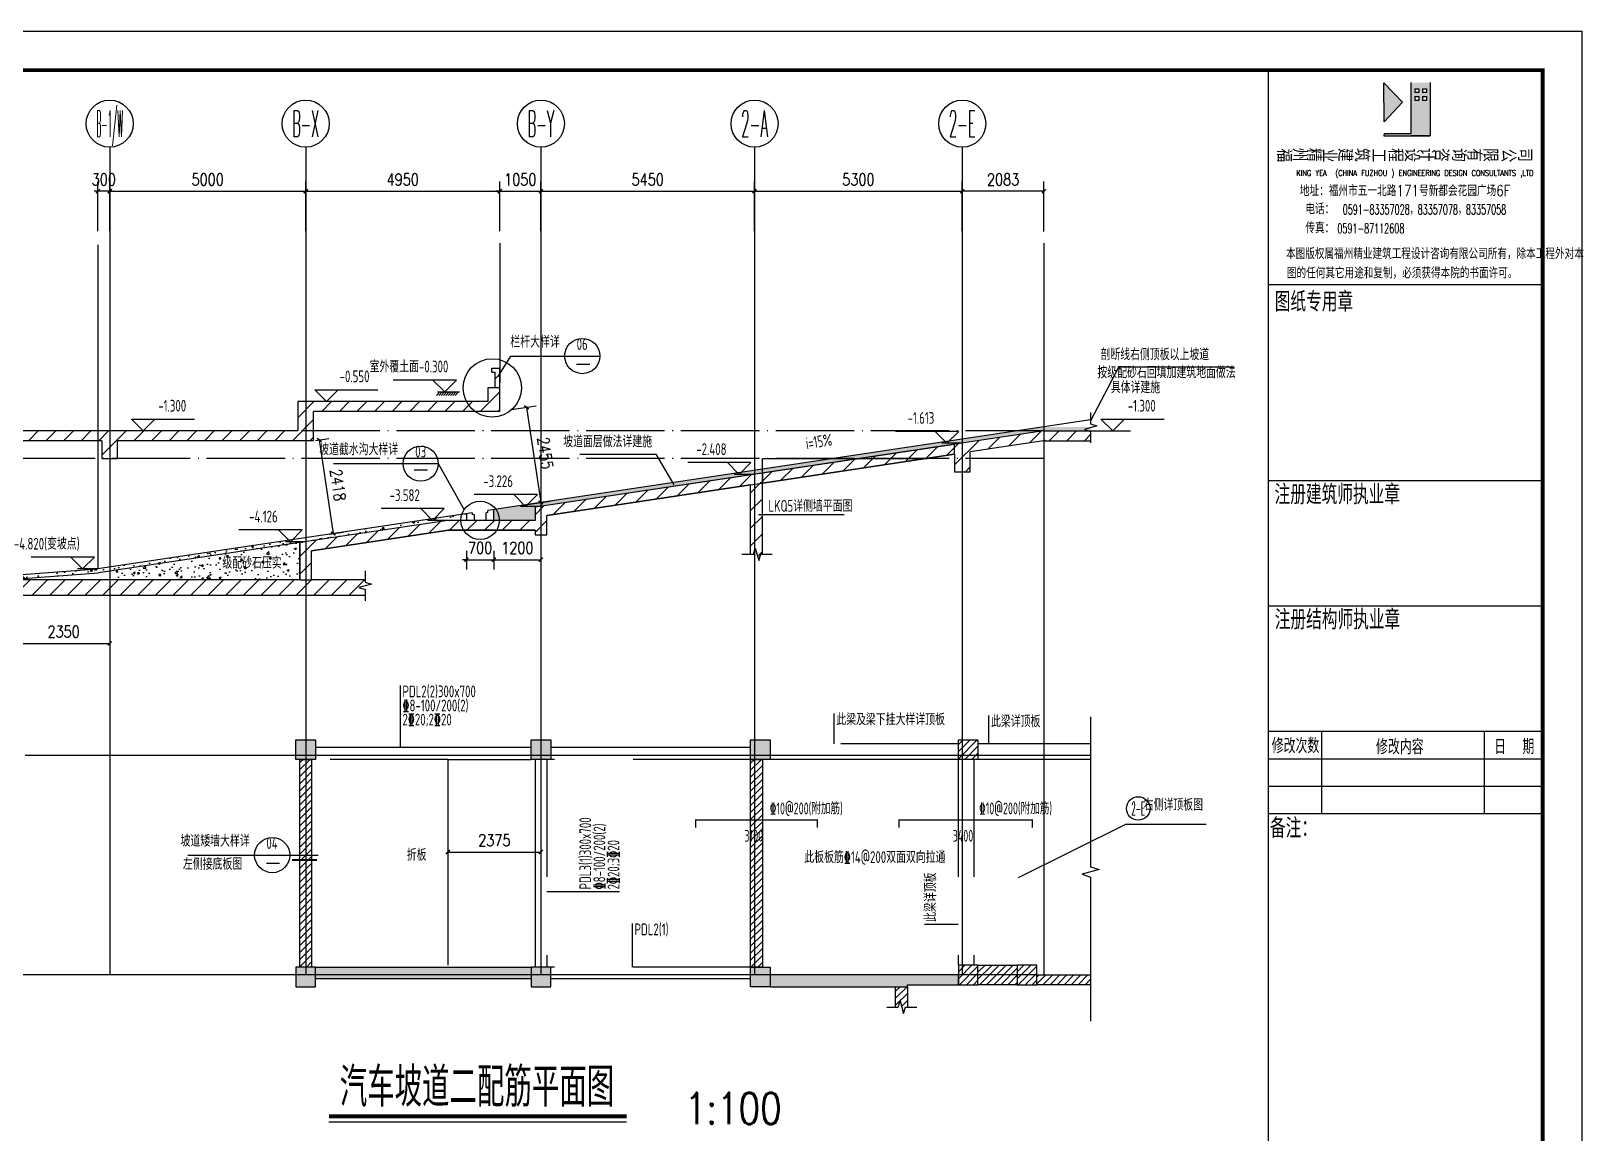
# Model space of a CAD drawing. Header units: millimetres. Extents: x -41781 to 68020, y 189188 to 426788.
# Drawn here: x 28454 to 68020, y 398671 to 426788 of the extents above; entities that cross this region are included whole.
import ezdxf
from ezdxf.enums import TextEntityAlignment as Align

# ---------------------------------------------------------------- set-up
doc = ezdxf.new("R2010")
doc.units = ezdxf.units.MM
doc.header["$LTSCALE"] = 1000
doc.header["$PDMODE"] = 35
doc.header["$PDSIZE"] = 200
doc.linetypes.add('3', pattern=[5, 3, -2])
doc.linetypes.add('DOTE', pattern=[2.42, 2, -0.2, 0.02, -0.2])
for name, color, linetype in [('AXIS', 3, 'Continuous'), ('B-TEXT', 3, 'Continuous'), ('B-板厚', 2, 'Continuous'), ('B-负筋标注', 7, 'Continuous'), ('B-负筋钢筋', 1, 'Continuous'), ('COLU', 7, 'Continuous'), ('HATCH', 7, 'Continuous'), ('h填实-柱墙', 254, 'Continuous'), ('h斜线-柱', 7, 'Continuous'), ('L-AXIS', 3, 'Continuous'), ('L-dote', 253, 'Continuous'), ('Q-门框', 6, 'Continuous'), ('TEXT', 7, 'Continuous'), ('WALL', 3, 'Continuous'), ('图框', 4, 'Continuous'), ('梁', 4, 'Continuous'), ('梁虚线', 4, '3'), ('水平标注', 2, 'Continuous')]:
    doc.layers.add(name, color=color, linetype=linetype)
doc.styles.add('3$0$HZFS', font='txt.shx', dxfattribs={"width": 0.7, "bigfont": 'hzfs.shx'})
doc.styles.add('_HZTXT', font='txt.shx', dxfattribs={"width": 0.7, "bigfont": 'HZTXT.shx'})
doc.styles.add('_TCH_AXIS', font='COMPLEX', dxfattribs={"bigfont": 'GBCBIG'})
doc.styles.add('COMPLEX', font='tssdeng.shx', dxfattribs={"width": 0.7, "bigfont": 'tssdchn.shx'})
doc.styles.add('DIM_FONT', font='SIMPLEX.shx', dxfattribs={"width": 0.8})
doc.styles.add('hztxt', font='txt', dxfattribs={"height": 10, "bigfont": 'hztxt.shx'})
doc.styles.add('HZTXT2', font='simplex.shx', dxfattribs={"width": 0.8, "bigfont": 'hztxt.shx'})
doc.styles.add('TK', font='romans.shx', dxfattribs={"width": 0.7, "bigfont": 'hztxt3.shx'})
doc.styles.add('TSSD_Label', font='Tssdeng.shx', dxfattribs={"width": 0.7, "bigfont": 'hztxt.shx'})
doc.styles.add('TSSD_REIN', font='Tssdeng.shx', dxfattribs={"width": 0.7, "bigfont": 'hztxt.shx'})
doc.styles.add('汉字', font='STXINWEI.TTF', dxfattribs={"width": 0.8})
doc.dimstyles.new('DIMN', dxfattribs={"dimtxt": 300, "dimasz": 100, "dimexe": 250, "dimexo": 300, "dimgap": 150, "dimtad": 1, "dimdec": 0, "dimzin": 0, "dimdsep": 46, "dimtxsty": 'DIM_FONT', "dimblk": 'ARCHTICK', "dimcen": 0.09, "dimclrt": 7, "dimazin": 2, "dimtfac": 1, "dimtdec": 0, "dimtix": 1, "dimtmove": 2, "dimatfit": 3, "dimfxl": 1, "dimtolj": 1, "dimtzin": 0, "dimarcsym": 0})
pattern_1 = [(45, (-69437.47, 6e-11), (-89.80256, 89.80256), [])]
pattern_2 = [(50, (-69437.47, 2185.56), (546.554, -47.81726), [57.15, -628.65]), (355, (-69437.47, 2185.56), (-105.7285, 573.1699), [45.72, -502.92]), (100.451, (-69391.9, 2181.6), (440.8275, 525.35006), [48.57, -534.27]), (46.1842, (-69437.5, 2337.96), (813.2371, -126.127), [85.725, -942.975]), (96.6356, (-69369.7, 2327.45), (712.2127, 742.2767), [72.855, -801.405]), (351.184, (-69437.5, 2338), (712.2138, 742.2754), [68.58, -754.38]), (21, (-69361.27, 2299.86), (454.84464, -306.79656), [57.15, -628.65]), (326, (-69361.27, 2299.86), (185.4061, 552.5639), [45.72, -502.92]), (71.4514, (-69323.36, 2274.3), (640.2495, 245.7686), [48.57, -534.27]), (37.5, (-69437.47, 2185.56), (9.26581, 253.66512), [0, -496.824, 0, -510.54, 0, -504.825]), (7.5, (-69437.47, 2185.56), (200.45899, 300.54172), [0, -291.084, 0, -485.394, 0, -192.405]), (327.5, (-69607.4, 2185.56), (406.77179, -17.18623), [0, -190.5, 0, -594.36, 0, -788.67]), (317.5, (-69683.6, 2185.56), (444.38754, 76.27947), [0, -247.65, 0, -394.716, 0, -560.07])]

# ---------------------------------------------------------------- blocks, each defined once
blk = doc.blocks.new('A$C35F87531')
at = {"layer": '图框'}
h = blk.add_hatch(color=256, dxfattribs=at)
h.paths.add_polyline_path([(80225, 58086), (79745, 58086), (79745, 56789), (79050, 56789), (79049, 56724), (79745, 56724), (80225, 56724)])
h.paths.add_polyline_path([(79837, 57631), (79837, 57731), (79937, 57731), (79937, 57631)], flags=16)
h.paths.add_polyline_path([(80032, 57631), (80032, 57731), (80132, 57731), (80132, 57631)], flags=16)
h.paths.add_polyline_path([(79837, 57827), (79837, 57927), (79937, 57927), (79937, 57827)], flags=16)
h.paths.add_polyline_path([(80032, 57827), (80032, 57927), (80132, 57927), (80132, 57827)], flags=16)
h.paths.add_polyline_path([(79524, 57583), (79049, 58081), (79050, 57085)])
for p, q in [((76100, 1000), (76100, 58400)), ((79050, 57085), (79049, 58081)), ((79524, 57583), (79049, 58081)), ((79745, 56789), (79745, 58086)), ((79837, 57927), (79937, 57927)), ((79837, 57927), (79837, 57827)), ((79937, 57827), (79837, 57827)), ((79937, 57927), (79937, 57827)), ((80032, 57927), (80132, 57927)), ((80032, 57927), (80032, 57827)), ((80132, 57827), (80032, 57827)), ((80132, 57927), (80132, 57827)), ((80225, 58086), (80225, 56724)), ((79524, 57583), (79050, 57085)), ((79837, 57731), (79937, 57731)), ((79837, 57731), (79837, 57631)), ((79937, 57631), (79837, 57631)), ((79937, 57731), (79937, 57631)), ((80032, 57731), (80132, 57731)), ((80032, 57731), (80032, 57631)), ((80132, 57631), (80032, 57631)), ((80132, 57731), (80132, 57631)), ((79050, 56789), (79049, 56724)), ((79049, 56724), (80225, 56724)), ((79049, 56724), (79745, 56724)), ((79050, 56789), (79745, 56789)), ((80225, 56724), (79745, 56724)), ((76100, 52932), (83100, 52932)), ((76100, 47932), (83100, 47932)), ((76100, 44732), (83100, 44732)), ((76100, 41532), (83100, 41532)), ((77453, 41532), (77453, 39432)), ((81606, 41532), (81606, 39432)), ((76100, 40832), (83100, 40832)), ((76100, 40132), (83100, 40132)), ((76100, 39432), (83100, 39432))]:
    blk.add_line(p, q, dxfattribs=at)
blk.add_lwpolyline([(0, 0), (0, 59400), (84100, 59400), (84100, 0)], close=True, dxfattribs=at)
at = {"layer": '图框', "const_width": 100}
blk.add_lwpolyline([(2500, 1000), (83100, 1000), (83100, 58400), (2500, 58400)], close=True, dxfattribs=at)
at = {"layer": '图框', "style": '汉字', "width": 0.8}
for s, p in [('福', (76354, 56404)), ('州', (76748, 56421)), ('精', (77116, 56416)), ('业', (77506, 56395)), ('建', (77912, 56415)), ('筑', (78337, 56416)), ('工', (78763, 56398)), ('程', (79197, 56411)), ('设', (79610, 56408)), ('计', (79994, 56418)), ('咨', (80372, 56413)), ('询', (80816, 56414)), ('有', (81209, 56410)), ('限', (81615, 56412)), ('公', (82075, 56397)), ('司', (82496, 56411))]:
    blk.add_text(s, height=320, rotation=270, dxfattribs=at).set_placement(p)
at = {"layer": '图框', "width": 0.7}
for s, height, style, p in [('KING YEA  (CHINA FUZHOU ) ENGINEERING DESIGN CONSULTANTS ,LTD', 150, 'hztxt', (76814, 55701)), ('本图版权属福州精业建筑工程设计咨询有限公司所有，除本工程外对本', 280, 'HZTXT2', (76551, 53580)), ('图的任何其它用途和复制，必须获得本院的书面许可。', 280, 'HZTXT2', (76573, 53088))]:
    blk.add_text(s, height=height, dxfattribs=dict(at, style=style)).set_placement(p)
at = {"layer": '图框'}
for s, height, style, width, p in [('地址：福州市五一北路171号新都会花园广场6F', 280, 'HZTXT2', 0.8, (79590, 55341)), ('电话：', 280, 'TK', 0.7, (77411, 54877)), ('0591-83357028，83357078，83357058', 250, 'TK', 0.6, (80082, 54841)), ('传真：', 280, 'TK', 0.7, (77411, 54391)), ('0591-87112608', 250, 'TK', 0.6, (78714, 54363)), ('图纸专用章', 500, 'HZTXT2', 0.8, (77262, 52521)), ('注册建筑师执业章', 500, 'HZTXT2', 0.8, (77857, 47602)), ('注册结构师执业章', 500, 'HZTXT2', 0.8, (77863, 44409)), ('修改次数', 380, 'HZTXT2', 0.8, (76792, 41181)), ('修改内容', 380, 'HZTXT2', 0.8, (79452, 41154)), ('日  期', 380, 'HZTXT2', 0.8, (82372, 41154)), ('备注：', 500, 'HZTXT2', 0.8, (76740, 39089))]:
    blk.add_text(s, height=height, dxfattribs=dict(at, style=style, width=width)).set_placement(p, align=Align.MIDDLE)
blk = doc.blocks.new('_AXISO')
blk.add_circle((0, 0), 0.5)
at = {"layer": 'B-TEXT', "style": 'COMPLEX', "width": 1.450893}
blk.add_attdef('A', text='', height=0.56, dxfattribs=at).set_placement((0.249375, -0.28), (0.749375, -0.28), align=Align.FIT)
blk = doc.blocks.new('_ArchTick')
at = {"color": 0, "linetype": 'ByBlock', "const_width": 0.4}
blk.add_lwpolyline([(-0.5, -0.5), (0.5, 0.5)], dxfattribs=at)
blk = doc.blocks.new('*D29')
at = {"layer": 'AXIS', "color": 0, "linetype": 'ByBlock', "lineweight": -2}
for p, q in [((46911, 421679), (46911, 422950)), ((46911, 422700), (52211, 422700)), ((52211, 421679), (52211, 422950))]:
    blk.add_line(p, q, dxfattribs=at)
at = {"layer": 'Defpoints', "color": 0, "linetype": 'ByBlock'}
for p in [(52211, 422700), (46911, 421379), (52211, 421379)]:
    blk.add_point(p, dxfattribs=at)
at = {"layer": 'AXIS', "color": 0, "linetype": 'ByBlock', "lineweight": -2, "xscale": 100, "yscale": 100, "zscale": 100, "rotation": 180}
blk.add_blockref('_ArchTick', (46911, 422700), dxfattribs=at)
at = {"layer": 'AXIS', "color": 0, "linetype": 'ByBlock', "lineweight": -2, "xscale": 100, "yscale": 100, "zscale": 100}
blk.add_blockref('_ArchTick', (52211, 422700), dxfattribs=at)
at = {"layer": 'AXIS', "color": 7, "linetype": 'ByBlock', "insert": (49561, 423000), "char_height": 300, "attachment_point": 5, "style": 'DIM_FONT'}
blk.add_mtext('\\A1;5300', dxfattribs=at)
blk = doc.blocks.new('*D30')
at = {"layer": 'AXIS', "color": 0, "linetype": 'ByBlock', "lineweight": -2}
for p, q in [((41461, 421679), (41461, 422950)), ((41461, 422700), (46911, 422700)), ((46911, 421679), (46911, 422950))]:
    blk.add_line(p, q, dxfattribs=at)
at = {"layer": 'Defpoints', "color": 0, "linetype": 'ByBlock'}
for p in [(46911, 422700), (41461, 421379), (46911, 421379)]:
    blk.add_point(p, dxfattribs=at)
at = {"layer": 'AXIS', "color": 0, "linetype": 'ByBlock', "lineweight": -2, "xscale": 100, "yscale": 100, "zscale": 100, "rotation": 180}
blk.add_blockref('_ArchTick', (41461, 422700), dxfattribs=at)
at = {"layer": 'AXIS', "color": 0, "linetype": 'ByBlock', "lineweight": -2, "xscale": 100, "yscale": 100, "zscale": 100}
blk.add_blockref('_ArchTick', (46911, 422700), dxfattribs=at)
at = {"layer": 'AXIS', "color": 7, "linetype": 'ByBlock', "insert": (44186, 423000), "char_height": 300, "attachment_point": 5, "style": 'DIM_FONT'}
blk.add_mtext('\\A1;5450', dxfattribs=at)
blk = doc.blocks.new('*D31')
at = {"layer": 'AXIS', "color": 0, "linetype": 'ByBlock', "lineweight": -2}
for p, q in [((35461, 421679), (35461, 422950)), ((35461, 422700), (40411, 422700)), ((40411, 421679), (40411, 422950))]:
    blk.add_line(p, q, dxfattribs=at)
at = {"layer": 'Defpoints', "color": 0, "linetype": 'ByBlock'}
for p in [(40411, 422700), (35461, 421379), (40411, 421379)]:
    blk.add_point(p, dxfattribs=at)
at = {"layer": 'AXIS', "color": 0, "linetype": 'ByBlock', "lineweight": -2, "xscale": 100, "yscale": 100, "zscale": 100, "rotation": 180}
blk.add_blockref('_ArchTick', (35461, 422700), dxfattribs=at)
at = {"layer": 'AXIS', "color": 0, "linetype": 'ByBlock', "lineweight": -2, "xscale": 100, "yscale": 100, "zscale": 100}
blk.add_blockref('_ArchTick', (40411, 422700), dxfattribs=at)
at = {"layer": 'AXIS', "color": 7, "linetype": 'ByBlock', "insert": (37936, 423000), "char_height": 300, "attachment_point": 5, "style": 'DIM_FONT'}
blk.add_mtext('\\A1;4950', dxfattribs=at)
blk = doc.blocks.new('*D32')
at = {"layer": 'AXIS', "color": 0, "linetype": 'ByBlock', "lineweight": -2}
for p, q in [((30461, 421679), (30461, 422950)), ((30461, 422700), (35461, 422700)), ((35461, 421679), (35461, 422950))]:
    blk.add_line(p, q, dxfattribs=at)
at = {"layer": 'Defpoints', "color": 0, "linetype": 'ByBlock'}
for p in [(35461, 422700), (30461, 421379), (35461, 421379)]:
    blk.add_point(p, dxfattribs=at)
at = {"layer": 'AXIS', "color": 0, "linetype": 'ByBlock', "lineweight": -2, "xscale": 100, "yscale": 100, "zscale": 100, "rotation": 180}
blk.add_blockref('_ArchTick', (30461, 422700), dxfattribs=at)
at = {"layer": 'AXIS', "color": 0, "linetype": 'ByBlock', "lineweight": -2, "xscale": 100, "yscale": 100, "zscale": 100}
blk.add_blockref('_ArchTick', (35461, 422700), dxfattribs=at)
at = {"layer": 'AXIS', "color": 7, "linetype": 'ByBlock', "insert": (32961, 423000), "char_height": 300, "attachment_point": 5, "style": 'DIM_FONT'}
blk.add_mtext('\\A1;5000', dxfattribs=at)
blk = doc.blocks.new('*D33')
at = {"layer": 'AXIS', "color": 0, "linetype": 'ByBlock', "lineweight": -2}
for p, q in [((52211, 422173), (52211, 422950)), ((54294, 422700), (52211, 422700)), ((54294, 421676), (54294, 422950))]:
    blk.add_line(p, q, dxfattribs=at)
at = {"layer": 'Defpoints', "color": 0, "linetype": 'ByBlock'}
for p in [(52211, 422700), (52211, 421873), (54294, 421376)]:
    blk.add_point(p, dxfattribs=at)
at = {"layer": 'AXIS', "color": 0, "linetype": 'ByBlock', "lineweight": -2, "xscale": 100, "yscale": 100, "zscale": 100, "rotation": 180}
blk.add_blockref('_ArchTick', (52211, 422700), dxfattribs=at)
at = {"layer": 'AXIS', "color": 0, "linetype": 'ByBlock', "lineweight": -2, "xscale": 100, "yscale": 100, "zscale": 100}
blk.add_blockref('_ArchTick', (54294, 422700), dxfattribs=at)
at = {"layer": 'AXIS', "color": 7, "linetype": 'ByBlock', "insert": (53253, 423000), "char_height": 300, "attachment_point": 5, "style": 'DIM_FONT'}
blk.add_mtext('\\A1;2083', dxfattribs=at)
blk = doc.blocks.new('*D34')
at = {"layer": 'AXIS', "color": 0, "linetype": 'ByBlock', "lineweight": -2}
for p, q in [((39561, 413524), (39561, 413049)), ((40261, 413524), (40261, 413049)), ((39561, 413299), (39461, 413299)), ((39561, 413299), (40261, 413299)), ((40261, 413299), (40361, 413299))]:
    blk.add_line(p, q, dxfattribs=at)
at = {"layer": 'Defpoints', "color": 0, "linetype": 'ByBlock'}
for p in [(39561, 413824), (40261, 413824), (40261, 413299)]:
    blk.add_point(p, dxfattribs=at)
at = {"layer": 'AXIS', "color": 0, "linetype": 'ByBlock', "lineweight": -2, "xscale": 100, "yscale": 100, "zscale": 100}
blk.add_blockref('_ArchTick', (39561, 413299), dxfattribs=at)
at = {"layer": 'AXIS', "color": 0, "linetype": 'ByBlock', "lineweight": -2, "xscale": 100, "yscale": 100, "zscale": 100, "rotation": 180}
blk.add_blockref('_ArchTick', (40261, 413299), dxfattribs=at)
at = {"layer": 'AXIS', "color": 7, "linetype": 'ByBlock', "insert": (39911, 413599), "char_height": 300, "attachment_point": 5, "style": 'DIM_FONT'}
blk.add_mtext('\\A1;700', dxfattribs=at)
blk = doc.blocks.new('*D35')
at = {"layer": 'AXIS', "color": 0, "linetype": 'ByBlock', "lineweight": -2}
for p, q in [((40261, 413524), (40261, 413049)), ((41461, 413524), (41461, 413049)), ((40261, 413299), (41461, 413299))]:
    blk.add_line(p, q, dxfattribs=at)
at = {"layer": 'Defpoints', "color": 0, "linetype": 'ByBlock'}
for p in [(40261, 413824), (41461, 413824), (41461, 413299)]:
    blk.add_point(p, dxfattribs=at)
at = {"layer": 'AXIS', "color": 0, "linetype": 'ByBlock', "lineweight": -2, "xscale": 100, "yscale": 100, "zscale": 100, "rotation": 180}
blk.add_blockref('_ArchTick', (40261, 413299), dxfattribs=at)
at = {"layer": 'AXIS', "color": 0, "linetype": 'ByBlock', "lineweight": -2, "xscale": 100, "yscale": 100, "zscale": 100}
blk.add_blockref('_ArchTick', (41461, 413299), dxfattribs=at)
at = {"layer": 'AXIS', "color": 7, "linetype": 'ByBlock', "insert": (40861, 413599), "char_height": 300, "attachment_point": 5, "style": 'DIM_FONT'}
blk.add_mtext('\\A1;1200', dxfattribs=at)
blk = doc.blocks.new('*D37')
at = {"layer": 'AXIS', "color": 0, "linetype": 'ByBlock', "lineweight": -2}
for p, q in [((40708, 417128), (41341, 417223)), ((41094, 417186), (41458, 414758)), ((41072, 414701), (41705, 414796))]:
    blk.add_line(p, q, dxfattribs=at)
at = {"layer": 'Defpoints', "color": 0, "linetype": 'ByBlock'}
for p in [(40411, 417084), (40776, 414656), (41458, 414758)]:
    blk.add_point(p, dxfattribs=at)
at = {"layer": 'AXIS', "color": 0, "linetype": 'ByBlock', "lineweight": -2, "xscale": 100, "yscale": 100, "zscale": 100}
for p, rotation in [((41094, 417186), 98.53412902523681), ((41458, 414758), 278.5341290252368)]:
    blk.add_blockref('_ArchTick', p, dxfattribs=dict(at, rotation=rotation))
at = {"layer": 'AXIS', "color": 7, "linetype": 'ByBlock', "insert": (41573, 416017), "char_height": 300, "attachment_point": 5, "rotation": 278.5341, "style": 'DIM_FONT'}
blk.add_mtext('\\A1;2455', dxfattribs=at)
blk = doc.blocks.new('*D38')
at = {"layer": 'AXIS', "color": 0, "linetype": 'ByBlock', "lineweight": -2}
for p, q in [((35711, 416341), (36054, 416392)), ((35807, 416355), (36165, 413964)), ((36070, 413950), (36413, 414001))]:
    blk.add_line(p, q, dxfattribs=at)
at = {"layer": 'Defpoints', "color": 0, "linetype": 'ByBlock'}
for p in [(35414, 416296), (35773, 413905), (36165, 413964)]:
    blk.add_point(p, dxfattribs=at)
at = {"layer": 'AXIS', "color": 0, "linetype": 'ByBlock', "lineweight": -2, "xscale": 100, "yscale": 100, "zscale": 100}
for p, rotation in [((35807, 416355), 98.53412902523756), ((36165, 413964), 278.5341290252376)]:
    blk.add_blockref('_ArchTick', p, dxfattribs=dict(at, rotation=rotation))
at = {"layer": 'AXIS', "color": 7, "linetype": 'ByBlock', "insert": (36283, 415204), "char_height": 300, "attachment_point": 5, "rotation": 278.5341, "style": 'DIM_FONT'}
blk.add_mtext('\\A1;2418', dxfattribs=at)
blk = doc.blocks.new('*D40')
at = {"layer": 'AXIS', "color": 0, "linetype": 'ByBlock', "lineweight": -2}
for p, q in [((28111, 411784), (28111, 410912)), ((30461, 411784), (30461, 410912)), ((28111, 411162), (30461, 411162))]:
    blk.add_line(p, q, dxfattribs=at)
at = {"layer": 'Defpoints', "color": 0, "linetype": 'ByBlock'}
for p in [(28111, 412084), (30461, 412084), (30461, 411162)]:
    blk.add_point(p, dxfattribs=at)
at = {"layer": 'AXIS', "color": 0, "linetype": 'ByBlock', "lineweight": -2, "xscale": 100, "yscale": 100, "zscale": 100, "rotation": 180}
blk.add_blockref('_ArchTick', (28111, 411162), dxfattribs=at)
at = {"layer": 'AXIS', "color": 0, "linetype": 'ByBlock', "lineweight": -2, "xscale": 100, "yscale": 100, "zscale": 100}
blk.add_blockref('_ArchTick', (30461, 411162), dxfattribs=at)
at = {"layer": 'AXIS', "color": 7, "linetype": 'ByBlock', "insert": (29286, 411462), "char_height": 300, "attachment_point": 5, "style": 'DIM_FONT'}
blk.add_mtext('\\A1;2350', dxfattribs=at)
blk = doc.blocks.new('*D41')
at = {"layer": 'AXIS', "color": 0, "linetype": 'ByBlock', "lineweight": -2}
for p, q in [((30161, 422700), (30061, 422700)), ((30161, 421679), (30161, 422950)), ((30461, 422700), (30161, 422700)), ((30461, 421679), (30461, 422950)), ((30461, 422700), (30561, 422700))]:
    blk.add_line(p, q, dxfattribs=at)
at = {"layer": 'Defpoints', "color": 0, "linetype": 'ByBlock'}
for p in [(30161, 422700), (30161, 421379), (30461, 421379)]:
    blk.add_point(p, dxfattribs=at)
at = {"layer": 'AXIS', "color": 0, "linetype": 'ByBlock', "lineweight": -2, "xscale": 100, "yscale": 100, "zscale": 100}
blk.add_blockref('_ArchTick', (30161, 422700), dxfattribs=at)
at = {"layer": 'AXIS', "color": 0, "linetype": 'ByBlock', "lineweight": -2, "xscale": 100, "yscale": 100, "zscale": 100, "rotation": 180}
blk.add_blockref('_ArchTick', (30461, 422700), dxfattribs=at)
at = {"layer": 'AXIS', "color": 7, "linetype": 'ByBlock', "insert": (30311, 423000), "char_height": 300, "attachment_point": 5, "style": 'DIM_FONT'}
blk.add_mtext('\\A1;300', dxfattribs=at)
blk = doc.blocks.new('*D43')
at = {"layer": 'AXIS', "color": 0, "linetype": 'ByBlock', "lineweight": -2}
for p, q in [((40411, 422700), (40311, 422700)), ((40411, 421679), (40411, 422950)), ((40411, 422700), (41461, 422700)), ((41461, 421679), (41461, 422950)), ((41461, 422700), (41561, 422700))]:
    blk.add_line(p, q, dxfattribs=at)
at = {"layer": 'Defpoints', "color": 0, "linetype": 'ByBlock'}
for p in [(41461, 422700), (40411, 421379), (41461, 421379)]:
    blk.add_point(p, dxfattribs=at)
at = {"layer": 'AXIS', "color": 0, "linetype": 'ByBlock', "lineweight": -2, "xscale": 100, "yscale": 100, "zscale": 100}
blk.add_blockref('_ArchTick', (40411, 422700), dxfattribs=at)
at = {"layer": 'AXIS', "color": 0, "linetype": 'ByBlock', "lineweight": -2, "xscale": 100, "yscale": 100, "zscale": 100, "rotation": 180}
blk.add_blockref('_ArchTick', (41461, 422700), dxfattribs=at)
at = {"layer": 'AXIS', "color": 7, "linetype": 'ByBlock', "insert": (40936, 423000), "char_height": 300, "attachment_point": 5, "style": 'DIM_FONT'}
blk.add_mtext('\\A1;1050', dxfattribs=at)
blk = doc.blocks.new('*D44')
at = {"layer": 'AXIS', "color": 0, "linetype": 'ByBlock', "lineweight": -2}
for p, q in [((39086, 405840), (41461, 405840)), ((39086, 405687), (39086, 405590)), ((41461, 405687), (41461, 405590))]:
    blk.add_line(p, q, dxfattribs=at)
at = {"layer": 'Defpoints', "color": 0, "linetype": 'ByBlock'}
for p in [(39086, 405987), (41461, 405987), (41461, 405840)]:
    blk.add_point(p, dxfattribs=at)
at = {"layer": 'AXIS', "color": 0, "linetype": 'ByBlock', "lineweight": -2, "xscale": 100, "yscale": 100, "zscale": 100, "rotation": 180}
blk.add_blockref('_ArchTick', (39086, 405840), dxfattribs=at)
at = {"layer": 'AXIS', "color": 0, "linetype": 'ByBlock', "lineweight": -2, "xscale": 100, "yscale": 100, "zscale": 100}
blk.add_blockref('_ArchTick', (41461, 405840), dxfattribs=at)
at = {"layer": 'AXIS', "color": 7, "linetype": 'ByBlock', "insert": (40274, 406140), "char_height": 300, "attachment_point": 5, "style": 'DIM_FONT'}
blk.add_mtext('\\A1;2375', dxfattribs=at)

msp = doc.modelspace()

# ---------------------------------------------------------------- hatches: boundary and pattern name
at = {"layer": 'HATCH'}
h = msp.add_hatch(dxfattribs=at)
h.set_pattern_fill('ANSI31', color=256, scale=100, style=0)
h.paths.add_polyline_path([(40291.3, 417683.5), (40411.3, 417683.5), (40411.3, 418183.5), (40211.3, 418183.5), (40211.3, 418083.5), (40291.3, 418083.5)])
h = msp.add_hatch(dxfattribs=at)
h.set_pattern_fill('ANSI31', color=256, scale=100, style=0)
h.paths.add_polyline_path([(35261.3, 417333.5), (35261.3, 416583.5), (26042.6, 416583.5), (26042.6, 416333.5), (30261.3, 416333.5), (30261.3, 415883.5), (30661.3, 415883.5), (30661.3, 416333.5), (35661.3, 416333.5), (35661.3, 417083.5), (40411.3, 417083.5), (40411.3, 417683.5), (40111.3, 417683.5), (40111.3, 417333.5)])
h = msp.add_hatch(dxfattribs=at)
h.set_pattern_fill('AR-CONC', color=256, scale=3, style=0)
h.set_pattern_definition(pattern_2)
h.paths.add_polyline_path([(40310.5, 414586.2), (40261.3, 414578.9), (40261.3, 414301.4), (40401.7, 414301.4, 0.1562055)])
h.paths.add_polyline_path([(40310.5, 414586.2, -0.1562055), (40401.7, 414301.4), (41314.6, 414301.4), (41314.6, 414635.8), (54294.3, 416583.5), (55485.8, 416583.5), (55485.8, 416683.5), (54286.8, 416683.5), (46571.1, 415525.7), (46521, 415475.6), (46484, 415512.6)])
h = msp.add_hatch(dxfattribs=at)
h.set_pattern_fill('ANSI31', color=256, scale=100, style=0)
h.paths.add_polyline_path([(35611.3, 412783.5), (35611.3, 413527.2), (39104.6, 414051.4), (41314.6, 414051.4), (41314.6, 413935.8), (41614.6, 413935.8), (41614.6, 414428), (46811.3, 415207.8), (46811.3, 413435.7), (46881, 413435.7), (46931.7, 413595), (47018.5, 413276.5), (47069.2, 413435.7), (47111.3, 413435.7), (47111.3, 415252.9), (52015.7, 415988.8), (52015.7, 415541.6), (52415.7, 415541.6), (52415.7, 416048.8), (54313, 416333.5), (55485.8, 416333.5), (55485.8, 416583.5), (54294.3, 416583.5), (41314.6, 414635.8), (41314.6, 414301.4), (40261.3, 414301.4), (40261.3, 414578.9), (40111.3, 414556.4), (40111.3, 414505.8), (40061.3, 414498.3), (40061.3, 414301.4), (39761.3, 414301.4), (39761.3, 414453.3), (39711.3, 414445.8), (39711.3, 414496.3), (39561.3, 414473.8), (39561.3, 414301.4), (39086, 414301.4), (35311.3, 413734.9), (35311.3, 412783.5), (27911.3, 412783.5), (27911.3, 412883.5), (27761.3, 412883.5), (27761.3, 412833.5), (27711.3, 412833.5), (27711.3, 412483.5), (27411.3, 412483.5), (27411.3, 412833.5), (27361.3, 412833.5), (27361.3, 412883.5), (27211.3, 412883.5), (27211.3, 412783.5), (26042.6, 412783.5), (26042.6, 412383.5), (27011.3, 412383.5), (27011.3, 412083.5), (28111.3, 412083.5), (28111.3, 412383.5), (36978.1, 412383.5), (36978.1, 412537.9), (36818.8, 412588.6), (37137.3, 412675.5), (36978.1, 412726.1), (36978.1, 412783.5)])
h = msp.add_hatch(dxfattribs=at)
h.set_pattern_fill('AR-CONC', color=256, scale=3, style=0)
h.set_pattern_definition(pattern_2)
h.paths.add_polyline_path([(30461.3, 413007.2), (30461.3, 413108.3), (30161.3, 413063.3), (28397.4, 412931.2, -0.0290942), (28426.3, 412833.1), (30172.5, 412963.8)])
h.paths.add_polyline_path([(28397.4, 412931.2), (27761.3, 412883.5), (27911.3, 412883.5), (27911.3, 412794.5), (28426.3, 412833.1, 0.0290942)])
h.paths.add_polyline_path([(35311.3, 413734.9), (35461.3, 413757.5), (35071, 413757.5), (35034, 413794.5), (30461.3, 413108.3), (30461.3, 413007.2)])
h.paths.add_polyline_path([(39086, 414301.4), (38695.7, 414301.4), (38658.7, 414338.4), (35461.3, 413858.6), (35461.3, 413757.5)])
h.paths.add_polyline_path([(39446.1, 414456.5), (38745.8, 414351.4), (38695.7, 414301.4), (39086, 414301.4), (39420.9, 414301.4, -0.0806532)])
h.paths.add_polyline_path([(39561.3, 414473.8), (39446.1, 414456.5, 0.0806532), (39420.9, 414301.4), (39561.3, 414301.4)])
h.paths.add_polyline_path([(35311.3, 413734.9), (30461.3, 413007.2), (30461.3, 412783.5), (35311.3, 412783.5)])
h.paths.add_polyline_path([(33488.9, 412908.6), (35060.3, 412908.6), (35060.3, 413351.5), (33488.9, 413351.5)], flags=24)
h = msp.add_hatch(dxfattribs=at)
h.set_pattern_fill('ANSI31', color=256, scale=40, style=0)
h.set_pattern_definition([(45, (3230.73, 133395.02), (-89.80256, 89.80256), [])])
h.paths.add_polyline_path([(35311.3, 408204.1), (35611.3, 408204.1), (35611.3, 402904.1), (35311.3, 402904.1)])
h = msp.add_hatch(dxfattribs=at)
h.set_pattern_fill('ANSI31', color=256, scale=40, style=0)
h.set_pattern_definition(pattern_1)
h.paths.add_polyline_path([(46811.3, 408204.1), (47111.3, 408204.1), (47111.3, 402904.1), (46811.3, 402904.1)])
at = {"layer": 'h填实-柱墙'}
for points in [[(35711.3, 408704.1), (35711.3, 408204.1), (35211.3, 408204.1), (35211.3, 408704.1)], [(41711.3, 408704.1), (41711.3, 408204.1), (41211.3, 408204.1), (41211.3, 408704.1)], [(47311.3, 408704.1), (47311.3, 408204.1), (46811.3, 408204.1), (46811.3, 408704.1)], [(35711.3, 402404.1), (35711.3, 402904.1), (35211.3, 402904.1), (35211.3, 402404.1)], [(35711.3, 402604.1), (35711.3, 402904.1), (41211.3, 402904.1), (41211.3, 402604.1)], [(41711.3, 402404.1), (41711.3, 402904.1), (41211.3, 402904.1), (41211.3, 402404.1)], [(47311.3, 402904.1), (47311.3, 402404.1), (46811.3, 402404.1), (46811.3, 402904.1)], [(50811.3, 402404.1), (50811.3, 402454.1), (52111.3, 402454.1), (52111.3, 402704.1), (47311.3, 402704.1), (47311.3, 402404.1)], [(50811.3, 402404.1), (50811.3, 402454.1), (52111.3, 402454.1), (52111.3, 402704.1), (47311.3, 402704.1), (47311.3, 402404.1)]]:
    msp.add_hatch(color=256, dxfattribs=at).paths.add_polyline_path(points)
at = {"layer": 'h斜线-柱'}
h = msp.add_hatch(dxfattribs=at)
h.set_pattern_fill('ANSI31', color=256, scale=40, style=0)
h.set_pattern_definition([(45, (730.73, 131795.02), (-89.80256, 89.80256), [])])
h.paths.add_polyline_path([(52611.3, 408704.1), (52611.3, 408204.1), (52111.3, 408204.1), (52111.3, 408704.1)])
h = msp.add_hatch(dxfattribs=at)
h.set_pattern_fill('ANSI31', color=256, scale=40, style=0)
h.set_pattern_definition([(45, (730.73, 133545.02), (-89.80256, 89.80256), [])])
h.paths.add_polyline_path([(52611.3, 402454.1), (52611.3, 402954.1), (52111.3, 402954.1), (52111.3, 402454.1)])
h = msp.add_hatch(dxfattribs=at)
h.set_pattern_fill('ANSI31', color=256, scale=40, style=0)
h.set_pattern_definition(pattern_1)
h.paths.add_polyline_path([(52611.3, 402954.1), (53611.3, 402954.1), (53611.3, 402454.1), (52611.3, 402454.1)])
h = msp.add_hatch(dxfattribs=at)
h.set_pattern_fill('ANSI31', color=256, scale=40, style=0)
h.set_pattern_definition([(45, (2230.73, 133545.02), (-89.80256, 89.80256), [])])
h.paths.add_polyline_path([(54111.3, 402454.1), (54111.3, 402954.1), (53611.3, 402954.1), (53611.3, 402454.1)])
h = msp.add_hatch(dxfattribs=at)
h.set_pattern_fill('ANSI31', color=256, scale=40, style=0)
h.set_pattern_definition(pattern_1)
h.paths.add_polyline_path([(50811.3, 402404.1), (50511.3, 402404.1), (50511.3, 401880.7), (50574.1, 401880.7), (50624.8, 402039.9), (50711.7, 401721.4), (50762.3, 401880.7), (50811.3, 401880.7)])
h = msp.add_hatch(dxfattribs=at)
h.set_pattern_fill('ANSI31', color=256, scale=40, style=0)
h.set_pattern_definition(pattern_1)
h.paths.add_polyline_path([(54115.5, 402704.1), (55485.8, 402704.1), (55485.8, 402454.1), (54115.5, 402454.1)])

# ---------------------------------------------------------------- linework, layer by layer
at = {"layer": 'B-负筋钢筋', "const_width": 35}
for points in [[(45411.5, 406458.2), (45411.3, 406658.2), (48511.3, 406658.2), (48511.5, 406458.2)], [(50596.3, 406458.2), (50596.1, 406658.2), (53996.1, 406658.2), (53996.3, 406458.2)]]:
    msp.add_lwpolyline(points, dxfattribs=at)
at = {"layer": 'COLU'}
for points in [[(35711.3, 408704.1), (35711.3, 408204.1), (35211.3, 408204.1), (35211.3, 408704.1)], [(41711.3, 408704.1), (41711.3, 408204.1), (41211.3, 408204.1), (41211.3, 408704.1)], [(47311.3, 408704.1), (47311.3, 408204.1), (46811.3, 408204.1), (46811.3, 408704.1)], [(52611.3, 408704.1), (52611.3, 408204.1), (52111.3, 408204.1), (52111.3, 408704.1)], [(35711.3, 402404.1), (35711.3, 402904.1), (35211.3, 402904.1), (35211.3, 402404.1)], [(41711.3, 402404.1), (41711.3, 402904.1), (41211.3, 402904.1), (41211.3, 402404.1)], [(47311.3, 402904.1), (47311.3, 402404.1), (46811.3, 402404.1), (46811.3, 402904.1)], [(52611.3, 402454.1), (52611.3, 402954.1), (52111.3, 402954.1), (52111.3, 402454.1)], [(54111.3, 402454.1), (54111.3, 402954.1), (53611.3, 402954.1), (53611.3, 402454.1)]]:
    msp.add_lwpolyline(points, close=True, dxfattribs=at)
at = {"layer": 'HATCH'}
for p, q in [((40211.3, 418183.5), (40411.3, 418183.5)), ((40211.3, 418083.5), (40211.3, 418183.5)), ((40211.3, 418083.5), (40291.3, 418083.5)), ((40291.3, 417683.5), (40291.3, 418083.5)), ((40411.3, 417683.5), (40411.3, 418183.5)), ((40411.3, 417683.5), (40111.3, 417683.5)), ((40111.3, 417683.5), (40111.3, 417333.5)), ((40411.3, 417083.5), (40411.3, 417683.5)), ((40111.3, 417333.5), (35261.3, 417333.5)), ((35261.3, 417333.5), (35261.3, 416583.5)), ((40411.3, 417083.5), (35661.3, 417083.5)), ((35661.3, 416333.5), (35661.3, 417083.5)), ((55485.8, 416863.5), (40111.3, 414556.4)), ((35261.3, 416583.5), (26042.6, 416583.5)), ((30261.3, 416333.5), (26042.6, 416333.5)), ((30261.3, 416333.5), (30261.3, 415883.5)), ((35661.3, 416333.5), (30661.3, 416333.5)), ((30661.3, 415883.5), (30661.3, 416333.5)), ((54294.3, 416583.5), (41314.6, 414635.8)), ((54331.4, 416336.3), (52415.7, 416048.8)), ((54294.3, 416583.5), (55485.8, 416583.5)), ((54294.3, 416333.5), (55485.8, 416333.5)), ((30261.3, 415883.5), (30661.3, 415883.5)), ((52015.7, 415988.8), (47111.3, 415252.9)), ((52015.7, 415988.8), (52015.7, 415541.6)), ((52415.7, 415541.6), (52415.7, 416048.8)), ((52015.7, 415541.6), (52415.7, 415541.6)), ((46811.3, 415207.8), (41614.6, 414428)), ((46811.3, 413435.7), (46811.3, 415207.8)), ((47111.3, 413435.7), (47111.3, 415252.9)), ((39711.3, 414496.3), (30161.3, 413063.3)), ((39086, 414301.4), (35311.3, 413734.9)), ((39561.3, 414301.4), (39086, 414301.4)), ((39561.3, 414473.8), (39561.3, 414301.4)), ((39711.3, 414496.3), (39711.3, 414445.8)), ((39761.3, 414453.3), (39711.3, 414445.8)), ((39761.3, 414453.3), (39761.3, 414301.4)), ((40061.3, 414301.4), (39761.3, 414301.4)), ((40111.3, 414505.8), (40061.3, 414498.3)), ((40061.3, 414301.4), (40061.3, 414498.3)), ((40111.3, 414505.8), (40111.3, 414556.4)), ((40261.3, 414301.4), (40261.3, 414578.9)), ((41314.6, 414301.4), (40261.3, 414301.4)), ((41314.6, 414635.8), (41314.6, 414301.4)), ((41614.6, 413935.8), (41614.6, 414428)), ((39104.6, 414051.4), (35611.3, 413527.2)), ((41314.6, 414051.4), (39104.6, 414051.4)), ((41314.6, 414051.4), (41314.6, 413935.8)), ((41314.6, 413935.8), (41614.6, 413935.8)), ((35311.3, 413734.9), (30172.5, 412963.8)), ((35311.3, 412783.5), (35311.3, 413734.9)), ((35611.3, 412783.5), (35611.3, 413527.2)), ((27761.3, 412883.5), (30161.3, 413063.3)), ((27911.3, 412794.5), (30172.5, 412963.8)), ((35311.3, 412783.5), (27911.3, 412783.5)), ((36978.1, 412783.5), (35611.3, 412783.5)), ((36978.1, 412383.5), (28111.3, 412383.5))]:
    msp.add_line(p, q, dxfattribs=at)
for points in [[(55485.8, 417051.4), (55485.8, 416761.9), (55645.1, 416711.2), (55326.6, 416624.3), (55485.8, 416573.6), (55485.8, 416284.1)], [(46591.4, 413435.7), (46881, 413435.7), (46931.7, 413595), (47018.5, 413276.5), (47069.2, 413435.7), (47358.8, 413435.7)], [(36978.1, 413015.7), (36978.1, 412726.1), (37137.3, 412675.5), (36818.8, 412588.6), (36978.1, 412537.9), (36978.1, 412248.3)], [(55485.8, 409287.4), (55485.8, 405460.8), (55705.8, 405390.8), (55265.8, 405270.8), (55485.8, 405200.8), (55485.8, 401525.3)]]:
    msp.add_lwpolyline(points, dxfattribs=at)
at = {"layer": 'h填实-柱墙', "color": 4, "linetype": 'DOTE', "lineweight": 30}
for points in [[(54294.3, 416583.5), (24989.3, 416583.5)], [(54294.3, 415883.5), (24989.3, 415883.5)]]:
    msp.add_lwpolyline(points, dxfattribs=at)
at = {"layer": 'h填实-柱墙', "color": 3, "lineweight": 30}
msp.add_lwpolyline([(35611.3, 412783.5), (35611.3, 413527.2), (39104.6, 414051.4), (41314.6, 414051.4), (41314.6, 413935.8), (41614.6, 413935.8), (41614.6, 414428), (52015.7, 415988.8), (52015.7, 416241.6), (41314.6, 414635.8), (41314.6, 414301.4), (39086, 414301.4), (35311.3, 413734.9), (35311.3, 412783.5), (35611.3, 412783.5)], dxfattribs=at)
at = {"layer": 'h填实-柱墙', "color": 2, "lineweight": 30}
msp.add_lwpolyline([(47111.3, 415505.7), (47111.3, 415252.9), (52015.7, 415988.8), (52015.7, 416241.6), (47111.3, 415505.7)], dxfattribs=at)
at = {"layer": 'h填实-柱墙', "color": 6, "lineweight": 30}
msp.add_lwpolyline([(35611.3, 412783.5), (35611.3, 413527.2), (39104.6, 414051.4), (41314.6, 414051.4), (41314.6, 413935.8), (41614.6, 413935.8), (41614.6, 414428), (52015.7, 415988.8)], dxfattribs=at)
at = {"layer": 'h填实-柱墙', "color": 5, "lineweight": 30}
msp.add_lwpolyline([(47111.3, 415883.5), (51314.2, 415883.5), (47111.3, 415252.9), (47111.3, 415883.5)], dxfattribs=at)
at = {"layer": 'L-AXIS'}
for p, q in [((30461.3, 423824.4), (30461.3, 421378.7)), ((30461.3, 423824.4), (30461.3, 421378.7)), ((30461.3, 423824.4), (30461.3, 421378.7)), ((35461.3, 423824.4), (35461.3, 421378.7)), ((35461.3, 423824.4), (35461.3, 421378.7)), ((35461.3, 423824.4), (35461.3, 421378.7)), ((41461.3, 423824.4), (41461.3, 421378.7)), ((41461.3, 423824.4), (41461.3, 421378.7)), ((41461.3, 423824.4), (41461.3, 421378.7)), ((46911.3, 423824.4), (46911.3, 421378.7)), ((46911.3, 423824.4), (46911.3, 421378.7)), ((46911.3, 423824.4), (46911.3, 421378.7)), ((52211.3, 423824.4), (52211.3, 421378.7)), ((52211.3, 423824.4), (52211.3, 421378.7)), ((52211.3, 423824.4), (52211.3, 421378.7))]:
    msp.add_line(p, q, dxfattribs=at)
at = {"layer": 'L-dote', "ltscale": 10}
for p, q in [((30161.3, 421333.7), (30161.3, 413063.3)), ((30461.3, 421378.7), (30461.3, 402704.1)), ((35461.3, 421378.7), (35461.3, 402704.1)), ((40411.3, 421378.7), (40411.3, 417818.2)), ((41461.3, 421378.7), (41461.3, 402704.1)), ((46911.3, 421378.7), (46911.3, 402704.1)), ((52211.3, 421378.7), (52211.3, 402704.1)), ((54294.3, 421378.7), (54294.3, 408204.1)), ((55485.8, 408304.1), (28301.5, 408304.1)), ((54115.5, 402704.1), (28092.5, 402704.1))]:
    msp.add_line(p, q, dxfattribs=at)
at = {"layer": 'Q-门框'}
msp.add_lwpolyline([(52611.3, 402954.1), (53611.3, 402954.1), (53611.3, 402454.1), (52611.3, 402454.1)], close=True, dxfattribs=at)
at = {"layer": 'TEXT', "color": 2}
for p, q in [((40685.4, 418493.5), (40365.1, 417975.1)), ((40685.4, 418493.5), (42965.2, 418493.5)), ((42366.9, 418288.7), (42706.4, 418288.7)), ((56201.7, 418216.6), (55485.8, 416844.3)), ((56201.7, 418216.6), (59150.3, 418216.6)), ((38885.6, 417583.5), (38799.6, 417489.3)), ((38826.3, 417583.5), (39387.5, 417583.5)), ((38945.4, 417583.5), (38859.4, 417489.3)), ((39005.2, 417583.5), (38919.2, 417489.3)), ((39065, 417583.5), (38979, 417489.3)), ((39124.3, 417583.5), (39038.3, 417489.3)), ((39184.1, 417583.5), (39098.1, 417489.3)), ((39243.9, 417583.5), (39157.9, 417489.3)), ((39303.7, 417583.5), (39217.7, 417489.3)), ((39362.9, 417583.5), (39276.9, 417489.3)), ((52211.3, 416271), (51692.8, 416271)), ((55485.8, 416583.5), (56506.7, 416583.5)), ((42457.7, 415993.2), (44403.7, 415993.2)), ((44857.1, 415205.3), (44403.7, 415993.2)), ((36171.8, 415748.9), (38843, 415748.9)), ((38232.1, 415588.2), (38571.7, 415588.2)), ((38843, 415748.9), (39503.1, 414573.1)), ((46911.3, 415475.6), (46392.8, 415475.6)), ((41461.3, 414657.8), (40942.8, 414657.8)), ((39086, 414301.4), (38567.4, 414301.4)), ((35461.3, 413757.5), (34942.8, 413757.5)), ((30161.3, 413063.3), (29642.8, 413063.3)), ((56389.6, 406553.8), (53640.7, 405181.5)), ((56389.6, 406553.8), (58434.4, 406553.8)), ((32455.8, 405760.5), (35781.3, 405760.5)), ((34457.6, 405555.8), (34797.1, 405555.8))]:
    msp.add_line(p, q, dxfattribs=at)
for points in [[(38706.8, 417883.5), (39006.8, 417583.5), (39306.8, 417883.5), (37694.9, 417883.5)], [(36292.6, 417633.5), (35992.6, 417333.5), (35692.6, 417633.5), (37304.5, 417633.5)], [(31616, 416883.5), (31316, 416583.5), (31016, 416883.5), (32627.9, 416883.5)], [(56349.6, 416883.5), (56049.6, 416583.5), (55749.6, 416883.5), (57361.5, 416883.5)], [(51521, 416571), (51821, 416271), (52121, 416571), (50509.1, 416571)], [(46221, 415775.6), (46521, 415475.6), (46821, 415775.6), (45209.1, 415775.6)], [(40771, 414957.8), (41071, 414657.8), (41371, 414957.8), (39759.1, 414957.8)], [(38395.7, 414601.4), (38695.7, 414301.4), (38995.7, 414601.4), (37383.8, 414601.4)], [(34771, 414057.5), (35071, 413757.5), (35371, 414057.5), (33759.1, 414057.5)], [(29471, 413363.3), (29771, 413063.3), (30071, 413363.3), (28459.1, 413363.3)]]:
    msp.add_lwpolyline(points, dxfattribs=at)
msp.add_lwpolyline([(47528.3, 415942.3, 0, 80, 0), (47923.9, 416001.8, 0, 0, 0), (49314.6, 416210.7, 0, 0, 0)], format="xyseb", dxfattribs=at)
at = {"layer": 'TEXT', "color": 2, "const_width": 50}
msp.add_lwpolyline([(35110.3, 405635.3), (35748.8, 405635.3)], dxfattribs=at)
at = {"layer": 'TEXT', "const_width": 100}
msp.add_lwpolyline([(43647.6, 399095), (36053.6, 399095)], dxfattribs=at)
at = {"layer": 'TEXT'}
msp.add_lwpolyline([(43647.6, 398945), (36053.6, 398945)], dxfattribs=at)
at = {"layer": 'TEXT', "color": 2}
for centre, radius in [((42516.4, 418493.5), 448.7), ((40220, 417682.8), 743.5), ((38394.3, 415748.9), 448.7), ((39911.3, 414301.4), 490.4), ((34607.2, 405760.5), 448.7)]:
    msp.add_circle(centre, radius, dxfattribs=at)
at = {"layer": 'WALL'}
for p, q in [((50511.3, 402404.1), (50811.3, 402404.1)), ((50511.3, 401880.7), (50511.3, 402404.1)), ((50811.3, 402404.1), (50811.3, 401880.7))]:
    msp.add_line(p, q, dxfattribs=at)
for points in [[(35311.3, 408204.1), (35611.3, 408204.1), (35611.3, 402904.1), (35311.3, 402904.1)], [(46811.3, 408204.1), (47111.3, 408204.1), (47111.3, 402904.1), (46811.3, 402904.1)], [(35711.3, 402604.1), (35711.3, 402904.1), (41211.3, 402904.1), (41211.3, 402604.1)], [(50811.3, 402404.1), (50811.3, 402454.1), (52111.3, 402454.1), (52111.3, 402704.1), (47311.3, 402704.1), (47311.3, 402404.1)], [(54115.5, 402704.1), (55485.8, 402704.1), (55485.8, 402454.1), (54115.5, 402454.1)]]:
    msp.add_lwpolyline(points, close=True, dxfattribs=at)
msp.add_lwpolyline([(50284.6, 401880.7), (50574.1, 401880.7), (50624.8, 402039.9), (50711.7, 401721.4), (50762.3, 401880.7), (51051.9, 401880.7)], dxfattribs=at)
at = {"layer": '梁'}
for p, q in [((41211.3, 408504.1), (35711.3, 408504.1)), ((46811.3, 408504.1), (41711.3, 408504.1)), ((39086, 408204.1), (39086, 402954.1)), ((39086, 408204.1), (41211.3, 408204.1)), ((41311.3, 408204.1), (41311.3, 402904.1)), ((52111.3, 408204.1), (47311.3, 408204.1)), ((54294.3, 408204.1), (52611.3, 408204.1)), ((54294.3, 408204.1), (54294.3, 402704.1)), ((46811.3, 402604.1), (41711.3, 402604.1))]:
    msp.add_line(p, q, dxfattribs=at)
at = {"layer": '梁虚线'}
for p, q in [((52111.3, 408604.1), (47311.3, 408604.1)), ((55485.8, 408604.1), (52611.3, 408604.1)), ((39086, 408204.1), (35711.3, 408204.1)), ((41611.3, 408204.1), (41611.3, 402904.1)), ((46811.3, 408204.1), (41711.3, 408204.1)), ((52106.7, 408204.1), (52106.7, 402954.1)), ((52506.7, 408204.1), (52506.7, 402954.1)), ((55485.8, 408204.1), (54294.3, 408204.1)), ((46811.3, 402904.1), (41711.3, 402904.1))]:
    msp.add_line(p, q, dxfattribs=at)
at = {"layer": '水平标注'}
for p, q in [((47016.7, 414455), (49199, 414455)), ((37870.2, 410088.2), (37870.2, 408504.1)), ((48937.2, 409374.6), (48937.2, 408604.1)), ((52883.8, 409324.8), (52883.8, 408604.1)), ((43463.2, 404825.2), (41611.3, 404825.2)), ((43789.6, 404016.7), (43789.6, 402904.1)), ((51248, 403997.5), (52106.7, 403997.5))]:
    msp.add_line(p, q, dxfattribs=at)

# ---------------------------------------------------------------- block references
at = {"layer": 'L-AXIS'}
ref = msp.add_blockref('_AXISO', (30461.3, 424424.4), dxfattribs=dict(at, xscale=1199.999999999998, yscale=1200, zscale=1200, rotation=359.9996457873791))
ref.add_attrib('A', 'B-1/W', dxfattribs={"color": 7, "height": 678.82, "rotation": 359.99965, "style": '_TCH_AXIS', "width": 0.196262}).set_placement((30121.9, 424085), (30800.7, 424085), align=Align.FIT)
ref = msp.add_blockref('_AXISO', (35461.3, 424424.4), dxfattribs=dict(at, xscale=1199.999999999998, yscale=1200, zscale=1200, rotation=359.9996457873791))
ref.add_attrib('A', 'B-X', dxfattribs={"color": 7, "height": 678.82, "rotation": 359.99965, "style": '_TCH_AXIS', "width": 0.318182}).set_placement((35121.9, 424085), (35800.7, 424085), align=Align.FIT)
ref = msp.add_blockref('_AXISO', (41461.3, 424424.4), dxfattribs=dict(at, xscale=1199.999999999998, yscale=1200, zscale=1200, rotation=359.9996457873791))
ref.add_attrib('A', 'B-Y', dxfattribs={"color": 7, "height": 678.82, "rotation": 359.99965, "style": '_TCH_AXIS', "width": 0.313433}).set_placement((41121.9, 424085), (41800.7, 424085), align=Align.FIT)
ref = msp.add_blockref('_AXISO', (46911.3, 424424.4), dxfattribs=dict(at, xscale=1199.999999999998, yscale=1200, zscale=1200, rotation=359.9996457873791))
ref.add_attrib('A', '2-A', dxfattribs={"color": 7, "height": 678.82, "rotation": 359.99965, "style": '_TCH_AXIS', "width": 0.328125}).set_placement((46571.9, 424085), (47250.7, 424085), align=Align.FIT)
ref = msp.add_blockref('_AXISO', (52211.3, 424424.4), dxfattribs=dict(at, xscale=1199.999999999998, yscale=1200, zscale=1200, rotation=359.9996457873791))
ref.add_attrib('A', '2-E', dxfattribs={"color": 7, "height": 678.82, "rotation": 359.99965, "style": '_TCH_AXIS', "width": 0.33871}).set_placement((51871.9, 424085), (52550.7, 424085), align=Align.FIT)
ref = msp.add_blockref('_AXISO', (56700.1, 406951.3), dxfattribs=dict(at, xscale=599.9999999999989, yscale=600, zscale=600, rotation=359.9996457873791))
ref.add_attrib('A', '2-E', dxfattribs={"color": 7, "height": 339.41, "rotation": 359.99965, "style": '_TCH_AXIS', "width": 0.33871}).set_placement((56530.4, 406781.6), (56869.8, 406781.6), align=Align.FIT)
at = {"layer": '图框'}
msp.add_blockref('A$C35F87531', (-16079.8, 367388.1), dxfattribs=at)

# ---------------------------------------------------------------- texts
at = {"layer": 'B-板厚', "style": 'TSSD_REIN', "width": 0.7}
for s, p in [('折板', (38038.9, 405618.3)), ('此板板筋%%13214@200双面双向拉通', (48181.8, 405558.9))]:
    msp.add_text(s, height=300, rotation=360, dxfattribs=at).set_placement(p)
at = {"layer": 'B-负筋标注', "style": 'TSSD_REIN', "width": 0.65}
for s, p in [('%%13210@200(附加筋)', (47300.9, 406802.4)), ('%%13210@200(附加筋)', (52640.7, 406802.4)), ('3100', (46652.9, 406104.1)), ('3400', (51965.9, 406104.1))]:
    msp.add_text(s, height=300, rotation=359.98806, dxfattribs=at).set_placement(p)
at = {"layer": 'TEXT', "color": 2, "style": 'TSSD_Label', "width": 0.7}
for s, p in [('栏杆大样详', (41943.3, 418619.1)), ('06', (42655.5, 418561.1)), ('剖断线右侧顶板以上坡道', (58508.5, 418297.8)), ('室外覆土面-0.300', (39099.8, 417987)), ('按级配砂石回填加建筑地面做法', (59185.7, 417837.2)), ('-0.550', (37088.4, 417737)), ('具体详建施', (57260.8, 417455.8)), ('-1.300', (32411.8, 416987)), ('-1.613', (51497.6, 416674.4)), ('-1.300', (57145.4, 416987)), ('坡道截水沟大样详', (37821.2, 415874.4)), ('坡道面层做法详建施', (44297.7, 416074.4)), ('-2.408', (46197.6, 415879.1)), ('03', (38533.3, 415816.5)), ('-3.226', (40747.6, 415061.3)), ('-3.582', (38372.3, 414704.9)), ('-4.126', (34747.6, 414160.9)), ('-4.820(变坡点)', (29693.9, 413466.7)), ('级配砂石压实', (34848.7, 412977.7)), ('右侧详顶板图', (58352, 406807.1)), ('坡道矮墙大样详', (34034, 405886.1)), ('04', (34746.2, 405828.2)), ('左侧接底板图', (33842.7, 405295.3))]:
    msp.add_text(s, height=300, dxfattribs=at).set_placement(p, align=Align.BOTTOM_RIGHT)
at = {"layer": 'TEXT', "color": 2, "style": 'TSSD_REIN', "width": 0.7}
msp.add_text('i=15%', height=300, rotation=8.54331, dxfattribs=at).set_placement((48241, 416116.3))
at = {"layer": 'TEXT', "style": '3$0$HZFS', "text_generation_flag": 6, "width": 0.7}
msp.add_text('汽车坡道二配筋平面图', height=1000, rotation=180, dxfattribs=at).set_placement((36330.2, 399341.1))
at = {"layer": 'TEXT', "style": '_HZTXT', "width": 0.8}
msp.add_text('1:100', height=800, dxfattribs=at).set_placement((45133.9, 398899))
at = {"layer": '水平标注', "style": 'TSSD_REIN', "width": 0.7}
for s, p in [('LKQ5详侧墙平面图', (47266.6, 414520.9)), ('PDL2(2)300x700', (37930.2, 409788.2)), ('%%1328-100/200(2)', (37930.2, 409428.2)), ('2%%13320;2%%13320', (37930.2, 409068.2)), ('此梁及梁下挂大样详顶板', (48997.2, 409074.6)), ('此梁详顶板', (52943.8, 409024.8)), ('PDL2(1)', (43849.6, 403716.7))]:
    msp.add_text(s, height=300, dxfattribs=at).set_placement(p)
for s, p in [('PDL3(1)300x700', (42743.2, 404885.2)), ('%%1328-100/200(2)', (43103.2, 404885.2)), ('2%%13320;3%%13320', (43463.2, 404885.2)), ('此梁详顶板', (51548, 404057.5))]:
    msp.add_text(s, height=300, rotation=90, dxfattribs=at).set_placement(p)

# ---------------------------------------------------------------- dimensions: what is measured, and where the dimension line sits
at = {"layer": 'AXIS', "linetype": 'ByBlock'}
for base, p1, p2, picture, middle in [((30161.3, 422700.2), (30461.3, 421378.7), (30161.3, 421378.7), '*D41', (30311.3, 423000.2)), ((35461.3, 422700.2), (30461.3, 421378.7), (35461.3, 421378.7), '*D32', (32961.3, 423000.2)), ((40411.3, 422700.2), (35461.3, 421378.7), (40411.3, 421378.7), '*D31', (37936.3, 423000.2)), ((41461.3, 422700.2), (40411.3, 421378.7), (41461.3, 421378.7), '*D43', (40936.3, 423000.2)), ((46911.3, 422700.2), (41461.3, 421378.7), (46911.3, 421378.7), '*D30', (44186.3, 423000.2)), ((52211.3, 422700.2), (46911.3, 421378.7), (52211.3, 421378.7), '*D29', (49561.3, 423000.2)), ((52211.3, 422700.2), (54294.3, 421375.8), (52211.3, 421873.3), '*D33', (53252.8, 423000.2)), ((40261.3, 413299.2), (39561.3, 413824.2), (40261.3, 413824.2), '*D34', (39911.3, 413599.2)), ((41461.3, 413299.2), (40261.3, 413824.2), (41461.3, 413824.2), '*D35', (40861.3, 413599.2)), ((30461.3, 411161.8), (28111.3, 412083.5), (30461.3, 412083.5), '*D40', (29286.3, 411461.8)), ((41461.3, 405840.1), (39086, 405986.8), (41461.3, 405986.8), '*D44', (40273.6, 406140.1))]:
    dim = msp.add_linear_dim(base=base, p1=p1, p2=p2, dimstyle='DIMN', dxfattribs=at)
    dim.commit()
    dim.dimension.update_dxf_attribs({"geometry": picture, "text_midpoint": middle})
for p1, p2, distance, picture, middle in [((40411.3, 417083.5), (40775.6, 414656), 690.3, '*D37', (41572.7, 416016.7)), ((35414.1, 416296.4), (35772.9, 413905.3), 396.9, '*D38', (36282.6, 415204.3))]:
    dim = msp.add_aligned_dim(p1=p1, p2=p2, distance=distance, dimstyle='DIMN', dxfattribs=at)
    dim.commit()
    dim.dimension.update_dxf_attribs({"geometry": picture, "text_midpoint": middle})

doc.saveas('drawing.dxf')
